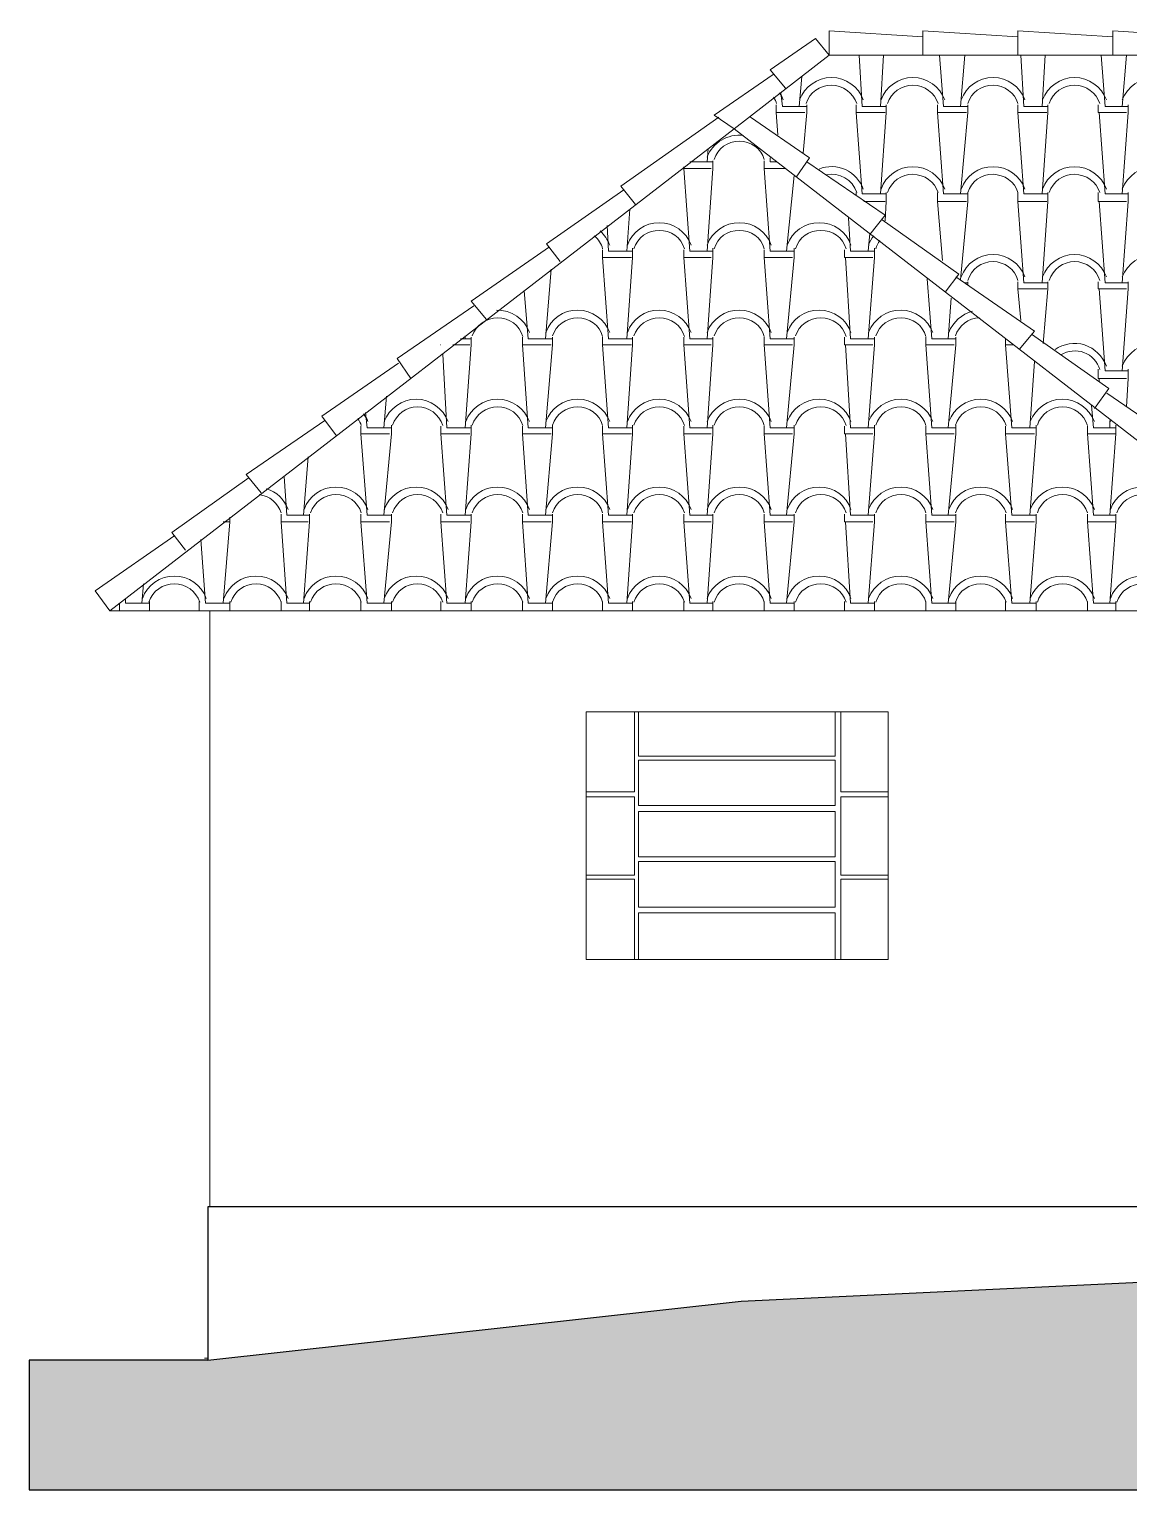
# Model space of a CAD drawing. Header units: millimetres. Extents: x 36506 to 50031, y -23731 to -18007.
# Drawn here: x 36506 to 40814, y -23731 to -18007 of the extents above; entities that cross this region are included whole.
import ezdxf

# ---------------------------------------------------------------- set-up
doc = ezdxf.new("R2010")
doc.units = ezdxf.units.MM
for name, color, linetype, lineweight in [('A-ALV-___-___-EXI', 250, 'Continuous', 25), ('A-BAS-___-___-EXI', 250, 'Continuous', 25), ('A-COB-___-___-EXI', 250, 'Continuous', 25), ('A-JAN-___-___-EXI', 250, 'Continuous', 25)]:
    doc.layers.add(name, color=color, linetype=linetype, lineweight=lineweight)

msp = doc.modelspace()

# ---------------------------------------------------------------- hatches: boundary and pattern name
at = {"layer": 'A-BAS-___-___-EXI', "true_color": 0xcb9898}
msp.add_hatch(color=253, dxfattribs=at).paths.add_polyline_path([(49605.6, -23730.7), (49605.6, -22620), (45697.1, -22620), (45577.4, -22628.4), (45262, -22707), (39295.7, -22991.4), (37205.6, -23222.5), (36505.6, -23222.5), (36505.6, -23730.7), (45577.4, -23730.7)])

# ---------------------------------------------------------------- linework, layer by layer
at = {"layer": 'A-ALV-___-___-EXI', "color": 250, "lineweight": 9}
msp.add_line((37212.8, -22622.5), (37212.8, -20286.7), dxfattribs=at)
at = {"layer": 'A-ALV-___-___-EXI'}
for p, q in [((45661.4, -22622.5), (37205.6, -22622.5)), ((37205.6, -22622.5), (37205.6, -23222.5))]:
    msp.add_line(p, q, dxfattribs=at)
at = {"layer": 'A-ALV-___-___-EXI', "color": 250, "lineweight": 9}
msp.add_open_spline([(37192, -23215.6), (37196.6, -23215.6), (37201.1, -23215.6), (37205.6, -23215.6)], degree=3, dxfattribs=at)
at = {"layer": 'A-BAS-___-___-EXI'}
for p, q in [((39295.7, -22991.4), (45262, -22707)), ((37205.6, -23222.5), (39295.7, -22991.4))]:
    msp.add_line(p, q, dxfattribs=at)
msp.add_lwpolyline([(37205.6, -23222.5), (36505.6, -23222.5), (36505.6, -23730.7), (49605.6, -23730.7), (49605.6, -22620), (45697.1, -22620), (45661.4, -22622.5)], dxfattribs=at)
at = {"layer": 'A-COB-___-___-EXI', "lineweight": 15}
for p, q in [((39841.2, -18310.3), (39864.3, -18310.3)), ((40155.6, -18310.3), (40183.3, -18310.3)), ((40474.6, -18310.3), (40497.7, -18310.3)), ((40789, -18310.3), (40812.1, -18310.3)), ((39439, -18421.2), (39432, -18333.4)), ((39161.6, -18527.6), (39184.7, -18527.6)), ((39385.8, -18553), (39385.8, -18522.9)), ((39746.4, -18659.3), (39746.4, -18647.8)), ((39841.2, -18652.4), (39864.3, -18652.4)), ((40155.6, -18652.4), (40183.3, -18652.4)), ((40474.6, -18652.4), (40497.7, -18652.4)), ((40789, -18652.4), (40812.1, -18652.4)), ((40083.9, -18913.6), (40065.4, -18682.4)), ((38847.2, -18876.6), (38870.3, -18876.6)), ((39161.6, -18876.6), (39184.7, -18876.6)), ((39792.7, -18876.6), (39818.1, -18876.6)), ((40183.3, -18996.8), (40183.3, -19008.4)), ((40171.8, -19001.5), (40183.3, -19001.5)), ((40391.4, -19149.4), (40379.8, -19024.6)), ((40474.6, -19001.5), (40497.7, -19001.5)), ((40789, -19001.5), (40812.1, -19001.5)), ((38213.8, -19221.1), (38236.9, -19221.1)), ((38847.2, -19221.1), (38870.3, -19221.1)), ((39161.6, -19221.1), (39184.7, -19221.1)), ((39792.7, -19221.1), (39818.1, -19221.1)), ((40331.3, -19244.2), (40331.3, -19221.1)), ((38119, -19244.2), (38116.7, -19244.2)), ((40698.8, -19387.5), (40698.8, -19375.9)), ((40789, -19345.9), (40812.1, -19345.9)), ((38213.8, -19570.1), (38236.9, -19570.1)), ((38847.2, -19570.1), (38870.3, -19570.1)), ((39161.6, -19570.1), (39184.7, -19570.1)), ((39792.7, -19570.1), (39818.1, -19570.1)), ((40426.1, -19570.1), (40451.5, -19570.1)), ((40740.4, -19570.1), (40763.6, -19570.1)), ((40763.6, -19558.6), (40763.6, -19593.2)), ((37580.4, -19912.2), (37603.5, -19912.2)), ((38213.8, -19912.2), (38236.9, -19912.2)), ((38847.2, -19912.2), (38870.3, -19912.2)), ((39161.6, -19912.2), (39184.7, -19912.2)), ((39792.7, -19912.2), (39818.1, -19912.2)), ((40426.1, -19912.2), (40451.5, -19912.2)), ((40763.6, -19907.6), (40763.6, -19937.7)), ((37291.4, -19919.2), (37291.4, -19937.7)), ((36977.1, -20249.7), (36977.1, -20286.7)), ((37291.4, -20249.7), (37291.4, -20286.7)), ((37580.4, -20256.7), (37603.5, -20256.7)), ((37603.5, -20249.7), (37603.5, -20286.7)), ((37924.8, -20249.7), (37924.8, -20286.7)), ((38213.8, -20256.7), (38236.9, -20256.7)), ((38236.9, -20249.7), (38236.9, -20286.7)), ((38555.9, -20249.7), (38555.9, -20286.7)), ((38847.2, -20256.7), (38870.3, -20256.7)), ((38870.3, -20249.7), (38870.3, -20286.7)), ((39161.6, -20256.7), (39184.7, -20256.7)), ((39184.7, -20249.7), (39184.7, -20286.7)), ((39503.7, -20249.7), (39503.7, -20286.7)), ((39792.7, -20256.7), (39818.1, -20256.7)), ((39818.1, -20249.7), (39818.1, -20286.7)), ((40137.1, -20249.7), (40137.1, -20286.7)), ((40426.1, -20256.7), (40451.5, -20256.7)), ((40451.5, -20249.7), (40451.5, -20286.7))]:
    msp.add_line(p, q, dxfattribs=at)
at = {"layer": 'A-COB-___-___-EXI', "lineweight": 15, "flags": 128}
for points in [[(39420.5, -18185.4), (39189.3, -18344.9), (39267.9, -18398.1), (39640.1, -18109.2), (47439.6, -18109.2), (47439.6, -18030.6), (47042, -18007.4), (47042, -18109.2), (47042, -18037.5), (46676.8, -18019), (46676.8, -18109.2)], [(39469, -18238.6), (39408.9, -18166.9), (39586.9, -18044.4), (39640.1, -18109.2), (39640.1, -18014.4), (40007.6, -18037.5)], [(40007.6, -18109.2), (40007.6, -18014.4), (40379.8, -18037.5)], [(40379.8, -18109.2), (40379.8, -18014.4), (40752, -18037.5)], [(40752, -18109.2), (40752, -18014.4), (41119.5, -18037.5)], [(39852.8, -18109.2), (39841.2, -18310.3), (39769.5, -18310.3), (39758, -18109.2)], [(40171.8, -18109.2), (40155.6, -18310.3), (40088.5, -18310.3), (40072.4, -18109.2)], [(40486.2, -18109.2), (40474.6, -18310.3), (40402.9, -18310.3), (40391.4, -18109.2)], [(40805.2, -18109.2), (40789, -18310.3), (40721.9, -18310.3), (40705.8, -18109.2)], [(39533.8, -18192.4), (39522.2, -18310.3), (39552.2, -18310.3)], [(39526.8, -18310.3), (39457.5, -18310.3), (39450.5, -18257.1)], [(39545.3, -18333.4), (39526.8, -18333.4), (39432, -18333.4), (39432, -18303.3)], [(39552.2, -18303.3), (39552.2, -18333.4), (39538.4, -18492.9)], [(39864.3, -18303.3), (39864.3, -18333.4), (39841.2, -18652.4), (39769.5, -18652.4), (39746.4, -18333.4)], [(39859.7, -18333.4), (39841.2, -18333.4), (39746.4, -18333.4), (39746.4, -18303.3)], [(40183.3, -18303.3), (40183.3, -18333.4), (40155.6, -18652.4), (40088.5, -18652.4), (40065.4, -18333.4)], [(40178.7, -18333.4), (40155.6, -18333.4), (40065.4, -18333.4), (40065.4, -18303.3)], [(40497.7, -18303.3), (40497.7, -18333.4), (40474.6, -18652.4), (40402.9, -18652.4), (40379.8, -18333.4)], [(40493.1, -18333.4), (40474.6, -18333.4), (40379.8, -18333.4), (40379.8, -18303.3)], [(40805.2, -18333.4), (40789, -18333.4), (40694.2, -18333.4), (40694.2, -18303.3)], [(40812.1, -18303.3), (40812.1, -18333.4), (40789, -18652.4), (40721.9, -18652.4), (40698.8, -18333.4)], [(38881.9, -18694), (38824.1, -18622.3), (39207.8, -18351.9)], [(39332.6, -18351.9), (39563.8, -18511.4), (39510.6, -18587.7), (39563.8, -18511.4)], [(39166.2, -18474.4), (39161.6, -18527.6), (39094.5, -18527.6)], [(39184.7, -18522.9), (39184.7, -18553), (39161.6, -18876.6), (39094.5, -18876.6), (39071.4, -18553)], [(39432, -18527.6), (39408.9, -18527.6), (39408.9, -18511.4)], [(39799.6, -18811.9), (39859.7, -18735.6), (39552.2, -18527.6)], [(39177.8, -18553), (39161.6, -18553), (39071.4, -18553), (39071.4, -18546.1)], [(39480.6, -18876.6), (39408.9, -18876.6), (39385.8, -18553), (39469, -18553)], [(39503.7, -18580.7), (39473.6, -18876.6), (39503.7, -18876.6)], [(38586, -18918.2), (38532.8, -18848.9), (38835.6, -18636.2)], [(39864.3, -18647.8), (39864.3, -18682.4), (39859.7, -18758.7)], [(40178.7, -18682.4), (40155.6, -18682.4), (40065.4, -18682.4), (40065.4, -18647.8)], [(40183.3, -18647.8), (40183.3, -18682.4), (40155.6, -18989.9)], [(40497.7, -18647.8), (40497.7, -18682.4), (40474.6, -19001.5), (40402.9, -19001.5), (40379.8, -18682.4)], [(40493.1, -18682.4), (40474.6, -18682.4), (40379.8, -18682.4), (40379.8, -18647.8)], [(40805.2, -18682.4), (40789, -18682.4), (40694.2, -18682.4), (40694.2, -18647.8)], [(40812.1, -18647.8), (40812.1, -18682.4), (40789, -19001.5), (40721.9, -19001.5), (40698.8, -18682.4)], [(38858.7, -18712.5), (38847.2, -18876.6), (38775.5, -18876.6), (38770.9, -18777.2)], [(39859.7, -18682.4), (39841.2, -18682.4), (39776.5, -18682.4)], [(39799.6, -18807.3), (39792.7, -18876.6), (39723.3, -18876.6), (39716.4, -18747.2)], [(40095.5, -19038.4), (40148.7, -18966.8), (39848.1, -18754.1)], [(38297, -19144.8), (38236.9, -19073.1), (38544.4, -18860.4)], [(38870.3, -18865.1), (38870.3, -18902), (38847.2, -19221.1), (38775.5, -19221.1), (38752.4, -18902)], [(38865.7, -18902), (38847.2, -18902), (38752.4, -18902), (38752.4, -18872)], [(39184.7, -18865.1), (39184.7, -18902), (39161.6, -19221.1), (39094.5, -19221.1), (39071.4, -18902)], [(39177.8, -18902), (39161.6, -18902), (39071.4, -18902), (39071.4, -18872)], [(39496.8, -18902), (39480.6, -18902), (39385.8, -18902), (39385.8, -18872)], [(39503.7, -18865.1), (39503.7, -18902), (39473.6, -19221.1), (39503.7, -19221.1)], [(39811.2, -18902), (39792.7, -18902), (39700.2, -18902), (39700.2, -18872)], [(39818.1, -18865.1), (39818.1, -18902), (39792.7, -19221.1), (39723.3, -19221.1), (39704.8, -18902)], [(39480.6, -19221.1), (39408.9, -19221.1), (39385.8, -18902)], [(38551.3, -18948.3), (38528.2, -19221.1), (38555.9, -19221.1)], [(40114, -19221.1), (40042.3, -19221.1), (40023.8, -18985.3)], [(40384.4, -19262.7), (40444.5, -19191), (40137.1, -18978.3)], [(40493.1, -19024.6), (40474.6, -19024.6), (40379.8, -19024.6), (40379.8, -18996.8)], [(40497.7, -18996.8), (40497.7, -19024.6), (40479.2, -19239.6)], [(40805.2, -19024.6), (40789, -19024.6), (40694.2, -19024.6), (40694.2, -18996.8)], [(40812.1, -18996.8), (40812.1, -19024.6), (40789, -19345.9), (40721.9, -19345.9), (40698.8, -19024.6)], [(38532.8, -19221.1), (38461.1, -19221.1), (38445, -19031.5)], [(38001.1, -19375.9), (37948, -19297.3), (38248.5, -19091.6)], [(40118.6, -19061.6), (40107, -19221.1), (40137.1, -19221.1)], [(38236.9, -19214.1), (38236.9, -19244.2), (38213.8, -19570.1), (38142.1, -19570.1), (38126, -19281.2)], [(38213.8, -19209.5), (38213.8, -19221.1), (38195.3, -19221.1)], [(38551.3, -19244.2), (38532.8, -19244.2), (38438, -19244.2), (38438, -19214.1)], [(38555.9, -19214.1), (38555.9, -19244.2), (38528.2, -19570.1), (38555.9, -19570.1)], [(38870.3, -19214.1), (38870.3, -19244.2), (38847.2, -19570.1), (38775.5, -19570.1), (38752.4, -19244.2)], [(38865.7, -19244.2), (38847.2, -19244.2), (38752.4, -19244.2), (38752.4, -19214.1)], [(39184.7, -19214.1), (39184.7, -19244.2), (39161.6, -19570.1), (39094.5, -19570.1), (39071.4, -19244.2)], [(39177.8, -19244.2), (39161.6, -19244.2), (39071.4, -19244.2), (39071.4, -19214.1)], [(39496.8, -19244.2), (39480.6, -19244.2), (39385.8, -19244.2), (39385.8, -19214.1)], [(39503.7, -19214.1), (39503.7, -19244.2), (39473.6, -19570.1), (39503.7, -19570.1)], [(39811.2, -19244.2), (39792.7, -19244.2), (39700.2, -19244.2), (39700.2, -19214.1)], [(39818.1, -19214.1), (39818.1, -19244.2), (39792.7, -19570.1), (39723.3, -19570.1), (39704.8, -19244.2)], [(40130.2, -19244.2), (40114, -19244.2), (40019.2, -19244.2), (40019.2, -19214.1)], [(40137.1, -19214.1), (40137.1, -19244.2), (40107, -19570.1), (40137.1, -19570.1)], [(40680.3, -19493.8), (40735.8, -19415.2), (40433, -19202.6)], [(38232.3, -19244.2), (38213.8, -19244.2), (38165.3, -19244.2)], [(38532.8, -19570.1), (38461.1, -19570.1), (38438, -19244.2)], [(39480.6, -19570.1), (39408.9, -19570.1), (39385.8, -19244.2)], [(40114, -19570.1), (40042.3, -19570.1), (40019.2, -19244.2)], [(40444.5, -19308.9), (40426.1, -19570.1), (40356.7, -19570.1), (40331.3, -19244.2), (40361.3, -19244.2)], [(37709.9, -19600.2), (37652.1, -19523.9), (37952.6, -19315.8)], [(40805.2, -19375.9), (40789, -19375.9), (40694.2, -19375.9), (40694.2, -19339)], [(40812.1, -19339), (40812.1, -19375.9), (40805.2, -19486.9)], [(37906.3, -19445.3), (37894.8, -19570.1), (37924.8, -19570.1)], [(40971.6, -19718.1), (41031.7, -19641.8), (40728.9, -19433.7)], [(37899.4, -19570.1), (37830.1, -19570.1), (37823.1, -19510)], [(40740.4, -19540.1), (40740.4, -19570.1), (40675.7, -19570.1), (40668.8, -19482.3)], [(37414, -19824.4), (37356.2, -19752.7), (37663.6, -19540.1)], [(37917.9, -19593.2), (37899.4, -19593.2), (37804.6, -19593.2), (37804.6, -19563.2)], [(37924.8, -19558.6), (37924.8, -19593.2), (37894.8, -19912.2), (37924.8, -19912.2)], [(38236.9, -19558.6), (38236.9, -19593.2), (38213.8, -19912.2), (38142.1, -19912.2), (38119, -19593.2)], [(38232.3, -19593.2), (38213.8, -19593.2), (38119, -19593.2), (38119, -19563.2)], [(38551.3, -19593.2), (38532.8, -19593.2), (38438, -19593.2), (38438, -19563.2)], [(38555.9, -19558.6), (38555.9, -19593.2), (38528.2, -19912.2), (38555.9, -19912.2)], [(38870.3, -19558.6), (38870.3, -19593.2), (38847.2, -19912.2), (38775.5, -19912.2), (38752.4, -19593.2)], [(38865.7, -19593.2), (38847.2, -19593.2), (38752.4, -19593.2), (38752.4, -19563.2)], [(39184.7, -19558.6), (39184.7, -19593.2), (39161.6, -19912.2), (39094.5, -19912.2), (39071.4, -19593.2)], [(39177.8, -19593.2), (39161.6, -19593.2), (39071.4, -19593.2), (39071.4, -19563.2)], [(39496.8, -19593.2), (39480.6, -19593.2), (39385.8, -19593.2), (39385.8, -19563.2)], [(39503.7, -19558.6), (39503.7, -19593.2), (39473.6, -19912.2), (39503.7, -19912.2)], [(39811.2, -19593.2), (39792.7, -19593.2), (39700.2, -19593.2), (39700.2, -19563.2)], [(39818.1, -19558.6), (39818.1, -19593.2), (39792.7, -19912.2), (39723.3, -19912.2), (39704.8, -19593.2)], [(40130.2, -19593.2), (40114, -19593.2), (40019.2, -19593.2), (40019.2, -19563.2)], [(40137.1, -19558.6), (40137.1, -19593.2), (40107, -19912.2), (40137.1, -19912.2)], [(40451.5, -19558.6), (40451.5, -19593.2), (40426.1, -19912.2), (40356.7, -19912.2), (40331.3, -19593.2)], [(40444.5, -19593.2), (40426.1, -19593.2), (40331.3, -19593.2), (40331.3, -19563.2)], [(40763.6, -19912.2), (40740.4, -19912.2), (40763.6, -19593.2), (40740.4, -19593.2), (40652.6, -19593.2), (40652.6, -19563.2)], [(37899.4, -19912.2), (37830.1, -19912.2), (37804.6, -19593.2)], [(38532.8, -19912.2), (38461.1, -19912.2), (38438, -19593.2)], [(39480.6, -19912.2), (39408.9, -19912.2), (39385.8, -19593.2)], [(40114, -19912.2), (40042.3, -19912.2), (40019.2, -19593.2)], [(40740.4, -19912.2), (40675.7, -19912.2), (40652.6, -19593.2)], [(37598.9, -19683.4), (37580.4, -19912.2), (37515.7, -19912.2), (37504.1, -19759.7)], [(37118.1, -20048.6), (37064.9, -19979.3), (37367.7, -19764.3)], [(37603.5, -19907.6), (37603.5, -19937.7), (37580.4, -20256.7), (37515.7, -20256.7), (37492.6, -19937.7)], [(37598.9, -19937.7), (37580.4, -19937.7), (37492.6, -19937.7), (37492.6, -19907.6)], [(37917.9, -19937.7), (37899.4, -19937.7), (37804.6, -19937.7), (37804.6, -19907.6)], [(37924.8, -19907.6), (37924.8, -19937.7), (37894.8, -20256.7), (37924.8, -20256.7)], [(38236.9, -19907.6), (38236.9, -19937.7), (38213.8, -20256.7), (38142.1, -20256.7), (38119, -19937.7)], [(38232.3, -19937.7), (38213.8, -19937.7), (38119, -19937.7), (38119, -19907.6)], [(38551.3, -19937.7), (38532.8, -19937.7), (38438, -19937.7), (38438, -19907.6)], [(38555.9, -19907.6), (38555.9, -19937.7), (38528.2, -20256.7), (38555.9, -20256.7)], [(38870.3, -19907.6), (38870.3, -19937.7), (38847.2, -20256.7), (38775.5, -20256.7), (38752.4, -19937.7)], [(38865.7, -19937.7), (38847.2, -19937.7), (38752.4, -19937.7), (38752.4, -19907.6)], [(39184.7, -19907.6), (39184.7, -19937.7), (39161.6, -20256.7), (39094.5, -20256.7), (39071.4, -19937.7)], [(39177.8, -19937.7), (39161.6, -19937.7), (39071.4, -19937.7), (39071.4, -19907.6)], [(39496.8, -19937.7), (39480.6, -19937.7), (39385.8, -19937.7), (39385.8, -19907.6)], [(39503.7, -19907.6), (39503.7, -19937.7), (39473.6, -20256.7), (39503.7, -20256.7)], [(39811.2, -19937.7), (39792.7, -19937.7), (39700.2, -19937.7), (39700.2, -19907.6)], [(39818.1, -19907.6), (39818.1, -19937.7), (39792.7, -20256.7), (39723.3, -20256.7), (39704.8, -19937.7)], [(40130.2, -19937.7), (40114, -19937.7), (40019.2, -19937.7), (40019.2, -19907.6)], [(40137.1, -19907.6), (40137.1, -19937.7), (40107, -20256.7), (40137.1, -20256.7)], [(40451.5, -19907.6), (40451.5, -19937.7), (40426.1, -20256.7), (40356.7, -20256.7), (40331.3, -19937.7)], [(40444.5, -19937.7), (40426.1, -19937.7), (40331.3, -19937.7), (40331.3, -19907.6)], [(40740.4, -20256.7), (40763.6, -19937.7), (40740.4, -19937.7), (40652.6, -19937.7), (40652.6, -19907.6)], [(37291.4, -20256.7), (37266, -20256.7), (37291.4, -19937.7), (37266, -19937.7)], [(37899.4, -20256.7), (37830.1, -20256.7), (37804.6, -19937.7)], [(38532.8, -20256.7), (38461.1, -20256.7), (38438, -19937.7)], [(39480.6, -20256.7), (39408.9, -20256.7), (39385.8, -19937.7)], [(40114, -20256.7), (40042.3, -20256.7), (40019.2, -19937.7)], [(40763.6, -20256.7), (40740.4, -20256.7), (40675.7, -20256.7), (40652.6, -19937.7)], [(36822.2, -20286.7), (36764.4, -20208.1), (37076.5, -19990.8)], [(37266, -20256.7), (37196.7, -20256.7), (37178.2, -20007)], [(36953.9, -20180.4), (36947, -20256.7), (36977.1, -20256.7)], [(36970.1, -20286.7), (36947, -20286.7), (36859.2, -20286.7), (36859.2, -20256.7)], [(36947, -20256.7), (36882.3, -20256.7), (36882.3, -20238.2)], [(37284.5, -20286.7), (37266, -20286.7), (37171.2, -20286.7), (37171.2, -20249.7)], [(37598.9, -20286.7), (37580.4, -20286.7), (37492.6, -20286.7), (37492.6, -20249.7)], [(37917.9, -20286.7), (37899.4, -20286.7), (37804.6, -20286.7), (37804.6, -20249.7)], [(38232.3, -20286.7), (38213.8, -20286.7), (38119, -20286.7), (38119, -20249.7)], [(38551.3, -20286.7), (38532.8, -20286.7), (38438, -20286.7), (38438, -20249.7)], [(38865.7, -20286.7), (38847.2, -20286.7), (38752.4, -20286.7), (38752.4, -20249.7)], [(39177.8, -20286.7), (39161.6, -20286.7), (39071.4, -20286.7), (39071.4, -20249.7)], [(39496.8, -20286.7), (39480.6, -20286.7), (39385.8, -20286.7), (39385.8, -20249.7)], [(39811.2, -20286.7), (39792.7, -20286.7), (39700.2, -20286.7), (39700.2, -20249.7)], [(40130.2, -20286.7), (40114, -20286.7), (40019.2, -20286.7), (40019.2, -20249.7)], [(40444.5, -20286.7), (40426.1, -20286.7), (40331.3, -20286.7), (40331.3, -20249.7)], [(40763.6, -20249.7), (40763.6, -20286.7), (40740.4, -20286.7), (40652.6, -20286.7), (40652.6, -20249.7)]]:
    msp.add_lwpolyline(points, dxfattribs=at)
at = {"layer": 'A-COB-___-___-EXI', "color": 250, "lineweight": 9, "flags": 128}
msp.add_lwpolyline([(36822.2, -20286.7), (41711.3, -20286.7), (39267.9, -18398.1)], close=True, dxfattribs=at)
at = {"layer": 'A-COB-___-___-EXI', "lineweight": 15}
for points in [[(39649.3, -18197), (39649.3, -18197), (39593.9, -18197), (39543, -18231.7), (39524.5, -18284.8)], [(39968.3, -18197), (39968.3, -18197), (39912.9, -18197), (39862, -18231.7), (39843.5, -18284.8)], [(40282.7, -18197), (40282.7, -18197), (40224.9, -18197), (40176.4, -18231.7), (40157.9, -18284.8)], [(40601.7, -18197), (40601.7, -18197), (40546.3, -18197), (40495.4, -18231.7), (40476.9, -18284.8)], [(40916.1, -18197), (40916.1, -18197), (40858.3, -18197), (40809.8, -18231.7), (40789, -18284.8)], [(39649.3, -18227), (39649.3, -18227), (39603.1, -18227), (39563.8, -18254.8), (39549.9, -18298.7)], [(39968.3, -18227), (39968.3, -18227), (39924.4, -18227), (39882.8, -18254.8), (39868.9, -18298.7)], [(40282.7, -18227), (40282.7, -18227), (40236.5, -18227), (40197.2, -18254.8), (40183.3, -18298.7)], [(40601.7, -18227), (40601.7, -18227), (40557.8, -18227), (40516.2, -18254.8), (40502.3, -18298.7)], [(39288.7, -18446.7), (39288.7, -18446.7), (39242.5, -18446.7), (39203.2, -18474.4), (39189.3, -18518.3)], [(39704.8, -18557.6), (39704.8, -18557.6), (39672.5, -18543.7), (39633.2, -18541.4), (39600.8, -18555.3)], [(39968.3, -18546.1), (39968.3, -18546.1), (39912.9, -18546.1), (39862, -18580.7), (39843.5, -18633.9)], [(39968.3, -18576.1), (39968.3, -18576.1), (39924.4, -18576.1), (39882.8, -18603.8), (39868.9, -18647.8)], [(40282.7, -18546.1), (40282.7, -18546.1), (40224.9, -18546.1), (40176.4, -18580.7), (40157.9, -18633.9)], [(40282.7, -18576.1), (40282.7, -18576.1), (40236.5, -18576.1), (40197.2, -18603.8), (40183.3, -18647.8)], [(40601.7, -18546.1), (40601.7, -18546.1), (40546.3, -18546.1), (40495.4, -18580.7), (40476.9, -18633.9)], [(40601.7, -18576.1), (40601.7, -18576.1), (40557.8, -18576.1), (40516.2, -18603.8), (40502.3, -18647.8)], [(40916.1, -18546.1), (40916.1, -18546.1), (40858.3, -18546.1), (40809.8, -18580.7), (40789, -18633.9)], [(38974.3, -18765.7), (38974.3, -18765.7), (38918.9, -18765.7), (38868, -18800.3), (38849.5, -18853.5)], [(39288.7, -18765.7), (39288.7, -18765.7), (39230.9, -18765.7), (39182.4, -18800.3), (39161.6, -18853.5)], [(39600.8, -18765.7), (39600.8, -18765.7), (39545.3, -18765.7), (39494.5, -18800.3), (39476, -18853.5)], [(38974.3, -18795.7), (38974.3, -18795.7), (38930.4, -18795.7), (38888.8, -18823.5), (38874.9, -18867.4)], [(39288.7, -18795.7), (39288.7, -18795.7), (39242.5, -18795.7), (39203.2, -18823.5), (39189.3, -18867.4)], [(39607.7, -18795.7), (39607.7, -18795.7), (39561.5, -18795.7), (39522.2, -18823.5), (39508.3, -18867.4)], [(40282.7, -18890.5), (40282.7, -18890.5), (40224.9, -18890.5), (40176.4, -18925.2), (40157.9, -18978.3)], [(40282.7, -18918.2), (40282.7, -18918.2), (40236.5, -18918.2), (40197.2, -18948.3), (40183.3, -18992.2)], [(40601.7, -18890.5), (40601.7, -18890.5), (40546.3, -18890.5), (40495.4, -18925.2), (40476.9, -18978.3)], [(40601.7, -18918.2), (40601.7, -18918.2), (40557.8, -18918.2), (40516.2, -18948.3), (40502.3, -18992.2)], [(40916.1, -18890.5), (40916.1, -18890.5), (40858.3, -18890.5), (40809.8, -18925.2), (40789, -18978.3)], [(38655.3, -19107.8), (38655.3, -19107.8), (38597.5, -19107.8), (38549, -19142.5), (38530.5, -19195.6)], [(38974.3, -19107.8), (38974.3, -19107.8), (38918.9, -19107.8), (38868, -19142.5), (38849.5, -19195.6)], [(39288.7, -19107.8), (39288.7, -19107.8), (39230.9, -19107.8), (39182.4, -19142.5), (39161.6, -19195.6)], [(39600.8, -19107.8), (39600.8, -19107.8), (39545.3, -19107.8), (39494.5, -19142.5), (39476, -19195.6)], [(39922.1, -19107.8), (39922.1, -19107.8), (39864.3, -19107.8), (39815.8, -19142.5), (39795, -19195.6)], [(38340.9, -19137.8), (38340.9, -19137.8), (38297, -19137.8), (38255.4, -19167.9), (38241.5, -19209.5)], [(38655.3, -19137.8), (38655.3, -19137.8), (38609.1, -19137.8), (38569.8, -19167.9), (38555.9, -19209.5)], [(38974.3, -19137.8), (38974.3, -19137.8), (38930.4, -19137.8), (38888.8, -19167.9), (38874.9, -19209.5)], [(39288.7, -19137.8), (39288.7, -19137.8), (39242.5, -19137.8), (39203.2, -19167.9), (39189.3, -19209.5)], [(39607.7, -19137.8), (39607.7, -19137.8), (39561.5, -19137.8), (39522.2, -19167.9), (39508.3, -19209.5)], [(39922.1, -19137.8), (39922.1, -19137.8), (39875.9, -19137.8), (39836.6, -19167.9), (39822.7, -19209.5)], [(40641, -19244.2), (40641, -19244.2), (40601.7, -19232.6), (40557.8, -19239.6), (40525.5, -19262.7)], [(40638.7, -19274.2), (40638.7, -19274.2), (40608.7, -19262.7), (40576.3, -19267.3), (40548.6, -19283.5)], [(40916.1, -19239.6), (40916.1, -19239.6), (40858.3, -19239.6), (40809.8, -19274.2), (40789, -19327.4)], [(38021.9, -19456.8), (38021.9, -19456.8), (37966.4, -19456.8), (37915.6, -19493.8), (37897.1, -19544.7)], [(38340.9, -19456.8), (38340.9, -19456.8), (38285.5, -19456.8), (38234.6, -19493.8), (38216.1, -19544.7)], [(38655.3, -19456.8), (38655.3, -19456.8), (38597.5, -19456.8), (38549, -19493.8), (38530.5, -19544.7)], [(38974.3, -19456.8), (38974.3, -19456.8), (38918.9, -19456.8), (38868, -19493.8), (38849.5, -19544.7)], [(39288.7, -19456.8), (39288.7, -19456.8), (39230.9, -19456.8), (39182.4, -19493.8), (39161.6, -19544.7)], [(39600.8, -19456.8), (39600.8, -19456.8), (39545.3, -19456.8), (39494.5, -19493.8), (39476, -19544.7)], [(39922.1, -19456.8), (39922.1, -19456.8), (39864.3, -19456.8), (39815.8, -19493.8), (39795, -19544.7)], [(40234.2, -19456.8), (40234.2, -19456.8), (40178.7, -19456.8), (40127.8, -19493.8), (40109.4, -19544.7)], [(40553.2, -19456.8), (40553.2, -19456.8), (40497.7, -19456.8), (40449.2, -19493.8), (40428.4, -19544.7)], [(38026.6, -19486.9), (38026.6, -19486.9), (37982.6, -19486.9), (37943.3, -19516.9), (37929.5, -19558.6)], [(38340.9, -19486.9), (38340.9, -19486.9), (38297, -19486.9), (38255.4, -19516.9), (38241.5, -19558.6)], [(38655.3, -19486.9), (38655.3, -19486.9), (38609.1, -19486.9), (38569.8, -19516.9), (38555.9, -19558.6)], [(38974.3, -19486.9), (38974.3, -19486.9), (38930.4, -19486.9), (38888.8, -19516.9), (38874.9, -19558.6)], [(39288.7, -19486.9), (39288.7, -19486.9), (39242.5, -19486.9), (39203.2, -19516.9), (39189.3, -19558.6)], [(39607.7, -19486.9), (39607.7, -19486.9), (39561.5, -19486.9), (39522.2, -19516.9), (39508.3, -19558.6)], [(39922.1, -19486.9), (39922.1, -19486.9), (39875.9, -19486.9), (39836.6, -19516.9), (39822.7, -19558.6)], [(40234.2, -19486.9), (40234.2, -19486.9), (40190.3, -19486.9), (40148.7, -19516.9), (40134.8, -19558.6)], [(40555.5, -19486.9), (40555.5, -19486.9), (40509.3, -19486.9), (40470, -19516.9), (40456.1, -19558.6)], [(37707.5, -19801.3), (37707.5, -19801.3), (37652.1, -19801.3), (37601.2, -19836), (37582.7, -19889.1)], [(38021.9, -19801.3), (38021.9, -19801.3), (37966.4, -19801.3), (37915.6, -19836), (37897.1, -19889.1)], [(38340.9, -19801.3), (38340.9, -19801.3), (38285.5, -19801.3), (38234.6, -19836), (38216.1, -19889.1)], [(38655.3, -19801.3), (38655.3, -19801.3), (38597.5, -19801.3), (38549, -19836), (38530.5, -19889.1)], [(38974.3, -19801.3), (38974.3, -19801.3), (38918.9, -19801.3), (38868, -19836), (38849.5, -19889.1)], [(39288.7, -19801.3), (39288.7, -19801.3), (39230.9, -19801.3), (39182.4, -19836), (39161.6, -19889.1)], [(39600.8, -19801.3), (39600.8, -19801.3), (39545.3, -19801.3), (39494.5, -19836), (39476, -19889.1)], [(39922.1, -19801.3), (39922.1, -19801.3), (39864.3, -19801.3), (39815.8, -19836), (39795, -19889.1)], [(40234.2, -19801.3), (40234.2, -19801.3), (40178.7, -19801.3), (40127.8, -19836), (40109.4, -19889.1)], [(40553.2, -19801.3), (40553.2, -19801.3), (40497.7, -19801.3), (40449.2, -19836), (40428.4, -19889.1)], [(40867.6, -19801.3), (40867.6, -19801.3), (40812.1, -19801.3), (40761.2, -19836), (40742.7, -19889.1)], [(37707.5, -19831.3), (37707.5, -19831.3), (37663.6, -19831.3), (37622, -19859.1), (37608.1, -19903)], [(38026.6, -19831.3), (38026.6, -19831.3), (37982.6, -19831.3), (37943.3, -19859.1), (37929.5, -19903)], [(38340.9, -19831.3), (38340.9, -19831.3), (38297, -19831.3), (38255.4, -19859.1), (38241.5, -19903)], [(38655.3, -19831.3), (38655.3, -19831.3), (38609.1, -19831.3), (38569.8, -19859.1), (38555.9, -19903)], [(38974.3, -19831.3), (38974.3, -19831.3), (38930.4, -19831.3), (38888.8, -19859.1), (38874.9, -19903)], [(39288.7, -19831.3), (39288.7, -19831.3), (39242.5, -19831.3), (39203.2, -19859.1), (39189.3, -19903)], [(39607.7, -19831.3), (39607.7, -19831.3), (39561.5, -19831.3), (39522.2, -19859.1), (39508.3, -19903)], [(39922.1, -19831.3), (39922.1, -19831.3), (39875.9, -19831.3), (39836.6, -19859.1), (39822.7, -19903)], [(40234.2, -19831.3), (40234.2, -19831.3), (40190.3, -19831.3), (40148.7, -19859.1), (40134.8, -19903)], [(40555.5, -19831.3), (40555.5, -19831.3), (40509.3, -19831.3), (40470, -19859.1), (40456.1, -19903)], [(40867.6, -19831.3), (40867.6, -19831.3), (40823.7, -19831.3), (40782, -19859.1), (40768.2, -19903)], [(37074.1, -20150.3), (37074.1, -20150.3), (37018.7, -20150.3), (36967.8, -20185), (36949.3, -20238.2)], [(37074.1, -20180.4), (37074.1, -20180.4), (37030.2, -20180.4), (36988.6, -20208.1), (36974.7, -20252.1)], [(37393.2, -20150.3), (37393.2, -20150.3), (37337.7, -20150.3), (37289.1, -20185), (37268.3, -20238.2)], [(37395.5, -20180.4), (37395.5, -20180.4), (37349.2, -20180.4), (37309.9, -20208.1), (37296.1, -20252.1)], [(37707.5, -20150.3), (37707.5, -20150.3), (37652.1, -20150.3), (37601.2, -20185), (37582.7, -20238.2)], [(37707.5, -20180.4), (37707.5, -20180.4), (37663.6, -20180.4), (37622, -20208.1), (37608.1, -20252.1)], [(38021.9, -20150.3), (38021.9, -20150.3), (37966.4, -20150.3), (37915.6, -20185), (37897.1, -20238.2)], [(38026.6, -20180.4), (38026.6, -20180.4), (37982.6, -20180.4), (37943.3, -20208.1), (37929.5, -20252.1)], [(38340.9, -20150.3), (38340.9, -20150.3), (38285.5, -20150.3), (38234.6, -20185), (38216.1, -20238.2)], [(38340.9, -20180.4), (38340.9, -20180.4), (38297, -20180.4), (38255.4, -20208.1), (38241.5, -20252.1)], [(38655.3, -20150.3), (38655.3, -20150.3), (38597.5, -20150.3), (38549, -20185), (38530.5, -20238.2)], [(38655.3, -20180.4), (38655.3, -20180.4), (38609.1, -20180.4), (38569.8, -20208.1), (38555.9, -20252.1)], [(38974.3, -20150.3), (38974.3, -20150.3), (38918.9, -20150.3), (38868, -20185), (38849.5, -20238.2)], [(38974.3, -20180.4), (38974.3, -20180.4), (38930.4, -20180.4), (38888.8, -20208.1), (38874.9, -20252.1)], [(39288.7, -20150.3), (39288.7, -20150.3), (39230.9, -20150.3), (39182.4, -20185), (39161.6, -20238.2)], [(39288.7, -20180.4), (39288.7, -20180.4), (39242.5, -20180.4), (39203.2, -20208.1), (39189.3, -20252.1)], [(39600.8, -20150.3), (39600.8, -20150.3), (39545.3, -20150.3), (39494.5, -20185), (39476, -20238.2)], [(39607.7, -20180.4), (39607.7, -20180.4), (39561.5, -20180.4), (39522.2, -20208.1), (39508.3, -20252.1)], [(39922.1, -20150.3), (39922.1, -20150.3), (39864.3, -20150.3), (39815.8, -20185), (39795, -20238.2)], [(39922.1, -20180.4), (39922.1, -20180.4), (39875.9, -20180.4), (39836.6, -20208.1), (39822.7, -20252.1)], [(40234.2, -20150.3), (40234.2, -20150.3), (40178.7, -20150.3), (40127.8, -20185), (40109.4, -20238.2)], [(40234.2, -20180.4), (40234.2, -20180.4), (40190.3, -20180.4), (40148.7, -20208.1), (40134.8, -20252.1)], [(40553.2, -20150.3), (40553.2, -20150.3), (40497.7, -20150.3), (40449.2, -20185), (40428.4, -20238.2)], [(40555.5, -20180.4), (40555.5, -20180.4), (40509.3, -20180.4), (40470, -20208.1), (40456.1, -20252.1)], [(40867.6, -20150.3), (40867.6, -20150.3), (40812.1, -20150.3), (40761.2, -20185), (40742.7, -20238.2)], [(40867.6, -20180.4), (40867.6, -20180.4), (40823.7, -20180.4), (40782, -20208.1), (40768.2, -20252.1)]]:
    msp.add_open_spline(points, degree=3, knots=[0.125, 0.125, 0.125, 0.125, 0.125001, 1, 1, 1, 1], dxfattribs=at)
for points in [[(39774.2, -18284.8), (39755.7, -18231.7), (39704.8, -18197), (39649.3, -18197)], [(40093.2, -18284.8), (40074.7, -18231.7), (40023.8, -18197), (39968.3, -18197)], [(40407.6, -18284.8), (40389.1, -18231.7), (40338.2, -18197), (40282.7, -18197)], [(40726.6, -18284.8), (40708.1, -18231.7), (40657.2, -18197), (40601.7, -18197)], [(39459.8, -18284.8), (39457.5, -18275.6), (39452.8, -18266.3), (39445.9, -18257.1)], [(39748.7, -18298.7), (39734.9, -18257.1), (39693.3, -18227), (39649.3, -18227)], [(40067.7, -18298.7), (40053.9, -18257.1), (40014.6, -18227), (39968.3, -18227)], [(40379.8, -18298.7), (40368.3, -18257.1), (40326.6, -18227), (40282.7, -18227)], [(40701.1, -18298.7), (40687.3, -18257.1), (40648, -18227), (40601.7, -18227)], [(39434.4, -18298.7), (39432, -18291.8), (39427.4, -18282.5), (39422.8, -18273.3)], [(39304.9, -18423.5), (39242.5, -18416.6), (39184.7, -18451.3), (39161.6, -18509.1)], [(39385.8, -18518.3), (39374.2, -18474.4), (39332.6, -18446.7), (39288.7, -18446.7)], [(39413.5, -18509.1), (39413.5, -18509.1), (39411.2, -18506.8), (39411.2, -18506.8)], [(39748.7, -18647.8), (39732.6, -18596.9), (39679.4, -18566.9), (39628.5, -18578.4)], [(39774.2, -18633.9), (39762.6, -18601.5), (39737.2, -18573.8), (39704.8, -18557.6)], [(40093.2, -18633.9), (40074.7, -18580.7), (40023.8, -18546.1), (39968.3, -18546.1)], [(40067.7, -18647.8), (40053.9, -18606.2), (40014.6, -18576.1), (39968.3, -18576.1)], [(40407.6, -18633.9), (40389.1, -18580.7), (40338.2, -18546.1), (40282.7, -18546.1)], [(40379.8, -18647.8), (40368.3, -18606.2), (40326.6, -18576.1), (40282.7, -18576.1)], [(40726.6, -18633.9), (40708.1, -18580.7), (40657.2, -18546.1), (40601.7, -18546.1)], [(40701.1, -18647.8), (40687.3, -18606.2), (40648, -18576.1), (40601.7, -18576.1)], [(39099.2, -18853.5), (39080.7, -18800.3), (39029.8, -18765.7), (38974.3, -18765.7)], [(39413.5, -18853.5), (39395.1, -18800.3), (39344.2, -18765.7), (39288.7, -18765.7)], [(39725.6, -18853.5), (39707.1, -18800.3), (39658.6, -18765.7), (39600.8, -18765.7)], [(38752.4, -18867.4), (38747.8, -18848.9), (38736.2, -18830.4), (38720, -18816.5)], [(38780.2, -18853.5), (38773.2, -18832.7), (38759.3, -18814.2), (38743.2, -18798)], [(39073.7, -18867.4), (39059.9, -18823.5), (39020.6, -18795.7), (38974.3, -18795.7)], [(39385.8, -18867.4), (39374.2, -18823.5), (39332.6, -18795.7), (39288.7, -18795.7)], [(39707.1, -18867.4), (39693.3, -18823.5), (39654, -18795.7), (39607.7, -18795.7)], [(39815.8, -18816.5), (39806.5, -18828.1), (39799.6, -18839.6), (39795, -18853.5)], [(39838.9, -18835), (39832, -18846.6), (39825, -18855.8), (39822.7, -18867.4)], [(40407.6, -18978.3), (40389.1, -18925.2), (40338.2, -18890.5), (40282.7, -18890.5)], [(40379.8, -18992.2), (40368.3, -18948.3), (40326.6, -18918.2), (40282.7, -18918.2)], [(40726.6, -18978.3), (40708.1, -18925.2), (40657.2, -18890.5), (40601.7, -18890.5)], [(40701.1, -18992.2), (40687.3, -18948.3), (40648, -18918.2), (40601.7, -18918.2)], [(38465.8, -19195.6), (38447.3, -19142.5), (38394.1, -19107.8), (38336.3, -19107.8)], [(38780.2, -19195.6), (38761.7, -19144.8), (38710.8, -19107.8), (38655.3, -19107.8)], [(39099.2, -19195.6), (39080.7, -19144.8), (39029.8, -19107.8), (38974.3, -19107.8)], [(39413.5, -19195.6), (39395.1, -19144.8), (39344.2, -19107.8), (39288.7, -19107.8)], [(39725.6, -19195.6), (39707.1, -19144.8), (39658.6, -19107.8), (39600.8, -19107.8)], [(40046.9, -19195.6), (40026.1, -19144.8), (39977.6, -19107.8), (39922.1, -19107.8)], [(40201.8, -19112.4), (40160.2, -19124), (40125.5, -19154), (40109.4, -19195.6)], [(38440.3, -19211.8), (38426.5, -19167.9), (38387.2, -19137.8), (38340.9, -19137.8)], [(38752.4, -19211.8), (38740.9, -19167.9), (38699.2, -19137.8), (38655.3, -19137.8)], [(39073.7, -19211.8), (39059.9, -19167.9), (39020.6, -19137.8), (38974.3, -19137.8)], [(39385.8, -19211.8), (39374.2, -19167.9), (39332.6, -19137.8), (39288.7, -19137.8)], [(39707.1, -19211.8), (39693.3, -19167.9), (39654, -19137.8), (39607.7, -19137.8)], [(40019.2, -19211.8), (40007.6, -19167.9), (39966, -19137.8), (39922.1, -19137.8)], [(40229.6, -19137.8), (40185.6, -19140.1), (40148.7, -19167.9), (40134.8, -19209.5)], [(40701.1, -19341.3), (40691.9, -19311.2), (40668.8, -19285.8), (40638.7, -19274.2)], [(40726.6, -19327.4), (40712.7, -19288.1), (40680.3, -19258), (40641, -19244.2)], [(38146.8, -19544.7), (38128.3, -19493.8), (38077.4, -19456.8), (38021.9, -19456.8)], [(38465.8, -19544.7), (38447.3, -19493.8), (38396.4, -19456.8), (38340.9, -19456.8)], [(38780.2, -19544.7), (38761.7, -19493.8), (38710.8, -19456.8), (38655.3, -19456.8)], [(39099.2, -19544.7), (39080.7, -19493.8), (39029.8, -19456.8), (38974.3, -19456.8)], [(39413.5, -19544.7), (39395.1, -19493.8), (39344.2, -19456.8), (39288.7, -19456.8)], [(39725.6, -19544.7), (39707.1, -19493.8), (39658.6, -19456.8), (39600.8, -19456.8)], [(40046.9, -19544.7), (40026.1, -19493.8), (39977.6, -19456.8), (39922.1, -19456.8)], [(40359, -19544.7), (40340.5, -19493.8), (40289.7, -19456.8), (40234.2, -19456.8)], [(40680.3, -19544.7), (40659.5, -19493.8), (40611, -19456.8), (40553.2, -19456.8)], [(37832.4, -19544.7), (37830.1, -19535.4), (37823.1, -19523.9), (37816.2, -19514.6)], [(38126, -19560.9), (38112.1, -19516.9), (38072.8, -19486.9), (38026.6, -19486.9)], [(38440.3, -19560.9), (38426.5, -19516.9), (38387.2, -19486.9), (38340.9, -19486.9)], [(38752.4, -19560.9), (38740.9, -19516.9), (38699.2, -19486.9), (38655.3, -19486.9)], [(39073.7, -19560.9), (39059.9, -19516.9), (39020.6, -19486.9), (38974.3, -19486.9)], [(39385.8, -19560.9), (39374.2, -19516.9), (39332.6, -19486.9), (39288.7, -19486.9)], [(39707.1, -19560.9), (39693.3, -19516.9), (39654, -19486.9), (39607.7, -19486.9)], [(40019.2, -19560.9), (40007.6, -19516.9), (39966, -19486.9), (39922.1, -19486.9)], [(40333.6, -19560.9), (40319.7, -19516.9), (40280.4, -19486.9), (40234.2, -19486.9)], [(40652.6, -19560.9), (40638.7, -19516.9), (40599.4, -19486.9), (40555.5, -19486.9)], [(37806.9, -19560.9), (37804.6, -19551.6), (37800, -19542.4), (37793.1, -19533.1)], [(40745.1, -19537.8), (40745.1, -19540.1), (40742.7, -19542.4), (40742.7, -19544.7)], [(40770.5, -19556.2), (40770.5, -19558.6), (40770.5, -19558.6), (40768.2, -19558.6)], [(37832.4, -19889.1), (37813.9, -19836), (37763, -19801.3), (37707.5, -19801.3)], [(38146.8, -19889.1), (38128.3, -19836), (38077.4, -19801.3), (38021.9, -19801.3)], [(38465.8, -19889.1), (38447.3, -19836), (38396.4, -19801.3), (38340.9, -19801.3)], [(38780.2, -19889.1), (38761.7, -19836), (38710.8, -19801.3), (38655.3, -19801.3)], [(39099.2, -19889.1), (39080.7, -19836), (39029.8, -19801.3), (38974.3, -19801.3)], [(39413.5, -19889.1), (39395.1, -19836), (39344.2, -19801.3), (39288.7, -19801.3)], [(39725.6, -19889.1), (39707.1, -19836), (39658.6, -19801.3), (39600.8, -19801.3)], [(40046.9, -19889.1), (40026.1, -19836), (39977.6, -19801.3), (39922.1, -19801.3)], [(40359, -19889.1), (40340.5, -19836), (40289.7, -19801.3), (40234.2, -19801.3)], [(40680.3, -19889.1), (40659.5, -19836), (40611, -19801.3), (40553.2, -19801.3)], [(37492.6, -19903), (37481, -19863.7), (37446.3, -19836), (37407, -19831.3)], [(37520.3, -19889.1), (37506.4, -19849.8), (37474.1, -19819.8), (37434.8, -19808.2)], [(37806.9, -19903), (37793.1, -19859.1), (37753.8, -19831.3), (37707.5, -19831.3)], [(38126, -19903), (38112.1, -19859.1), (38072.8, -19831.3), (38026.6, -19831.3)], [(38440.3, -19903), (38426.5, -19859.1), (38387.2, -19831.3), (38340.9, -19831.3)], [(38752.4, -19903), (38740.9, -19859.1), (38699.2, -19831.3), (38655.3, -19831.3)], [(39073.7, -19903), (39059.9, -19859.1), (39020.6, -19831.3), (38974.3, -19831.3)], [(39385.8, -19903), (39374.2, -19859.1), (39332.6, -19831.3), (39288.7, -19831.3)], [(39707.1, -19903), (39693.3, -19859.1), (39654, -19831.3), (39607.7, -19831.3)], [(40019.2, -19903), (40007.6, -19859.1), (39966, -19831.3), (39922.1, -19831.3)], [(40333.6, -19903), (40319.7, -19859.1), (40280.4, -19831.3), (40234.2, -19831.3)], [(40652.6, -19903), (40638.7, -19859.1), (40599.4, -19831.3), (40555.5, -19831.3)], [(37199, -20238.2), (37180.5, -20185), (37129.6, -20150.3), (37074.1, -20150.3)], [(37173.6, -20252.1), (37159.7, -20210.4), (37120.4, -20180.4), (37074.1, -20180.4)], [(37520.3, -20238.2), (37499.5, -20185), (37450.9, -20150.3), (37393.2, -20150.3)], [(37492.6, -20252.1), (37478.7, -20210.4), (37439.4, -20180.4), (37395.5, -20180.4)], [(37832.4, -20238.2), (37813.9, -20185), (37763, -20150.3), (37707.5, -20150.3)], [(37806.9, -20252.1), (37793.1, -20210.4), (37753.8, -20180.4), (37707.5, -20180.4)], [(38146.8, -20238.2), (38128.3, -20185), (38077.4, -20150.3), (38021.9, -20150.3)], [(38126, -20252.1), (38112.1, -20210.4), (38072.8, -20180.4), (38026.6, -20180.4)], [(38465.8, -20238.2), (38447.3, -20185), (38396.4, -20150.3), (38340.9, -20150.3)], [(38440.3, -20252.1), (38426.5, -20210.4), (38387.2, -20180.4), (38340.9, -20180.4)], [(38780.2, -20238.2), (38761.7, -20185), (38710.8, -20150.3), (38655.3, -20150.3)], [(38752.4, -20252.1), (38740.9, -20210.4), (38699.2, -20180.4), (38655.3, -20180.4)], [(39099.2, -20238.2), (39080.7, -20185), (39029.8, -20150.3), (38974.3, -20150.3)], [(39073.7, -20252.1), (39059.9, -20210.4), (39020.6, -20180.4), (38974.3, -20180.4)], [(39413.5, -20238.2), (39395.1, -20185), (39344.2, -20150.3), (39288.7, -20150.3)], [(39385.8, -20252.1), (39374.2, -20210.4), (39332.6, -20180.4), (39288.7, -20180.4)], [(39725.6, -20238.2), (39707.1, -20185), (39658.6, -20150.3), (39600.8, -20150.3)], [(39707.1, -20252.1), (39693.3, -20210.4), (39654, -20180.4), (39607.7, -20180.4)], [(40046.9, -20238.2), (40026.1, -20185), (39977.6, -20150.3), (39922.1, -20150.3)], [(40019.2, -20252.1), (40007.6, -20210.4), (39966, -20180.4), (39922.1, -20180.4)], [(40359, -20238.2), (40340.5, -20185), (40289.7, -20150.3), (40234.2, -20150.3)], [(40333.6, -20252.1), (40319.7, -20210.4), (40280.4, -20180.4), (40234.2, -20180.4)], [(40680.3, -20238.2), (40659.5, -20185), (40611, -20150.3), (40553.2, -20150.3)], [(40652.6, -20252.1), (40638.7, -20210.4), (40599.4, -20180.4), (40555.5, -20180.4)]]:
    msp.add_open_spline(points, degree=3, dxfattribs=at)
at = {"layer": 'A-JAN-___-___-EXI', "lineweight": 15, "flags": 128}
for points in [[(38877.2, -20682), (38877.2, -20996.4), (38687.7, -20996.4)], [(38893.4, -20682), (38893.4, -20855.4), (39663.2, -20855.4), (39663.2, -20682)], [(39686.3, -20682), (39686.3, -20996.4), (39871.3, -20996.4)], [(38687.7, -21014.9), (38877.2, -21014.9), (38877.2, -21322.4), (38687.7, -21322.4)], [(39871.3, -21322.4), (39686.3, -21322.4), (39686.3, -21014.9), (39871.3, -21014.9)], [(38877.2, -21652.9), (38877.2, -21338.5), (38687.7, -21338.5)], [(39686.3, -21652.9), (39686.3, -21338.5), (39871.3, -21338.5)], [(39663.2, -21652.9), (39663.2, -21470.3), (38893.4, -21470.3), (38893.4, -21652.9)]]:
    msp.add_lwpolyline(points, dxfattribs=at)
at = {"layer": 'A-JAN-___-___-EXI', "color": 250, "lineweight": 9, "flags": 128}
msp.add_lwpolyline([(38687.7, -21652.9), (39871.3, -21652.9), (39871.3, -20682), (38687.7, -20682)], close=True, dxfattribs=at)
at = {"layer": 'A-JAN-___-___-EXI', "lineweight": 15, "flags": 128}
for points in [[(38893.4, -21049.6), (38893.4, -20871.6), (39663.2, -20871.6), (39663.2, -21049.6)], [(38893.4, -21250.7), (38893.4, -21072.7), (39663.2, -21072.7), (39663.2, -21250.7)], [(38893.4, -21447.2), (38893.4, -21269.2), (39663.2, -21269.2), (39663.2, -21447.2)]]:
    msp.add_lwpolyline(points, close=True, dxfattribs=at)

doc.saveas('drawing.dxf')
